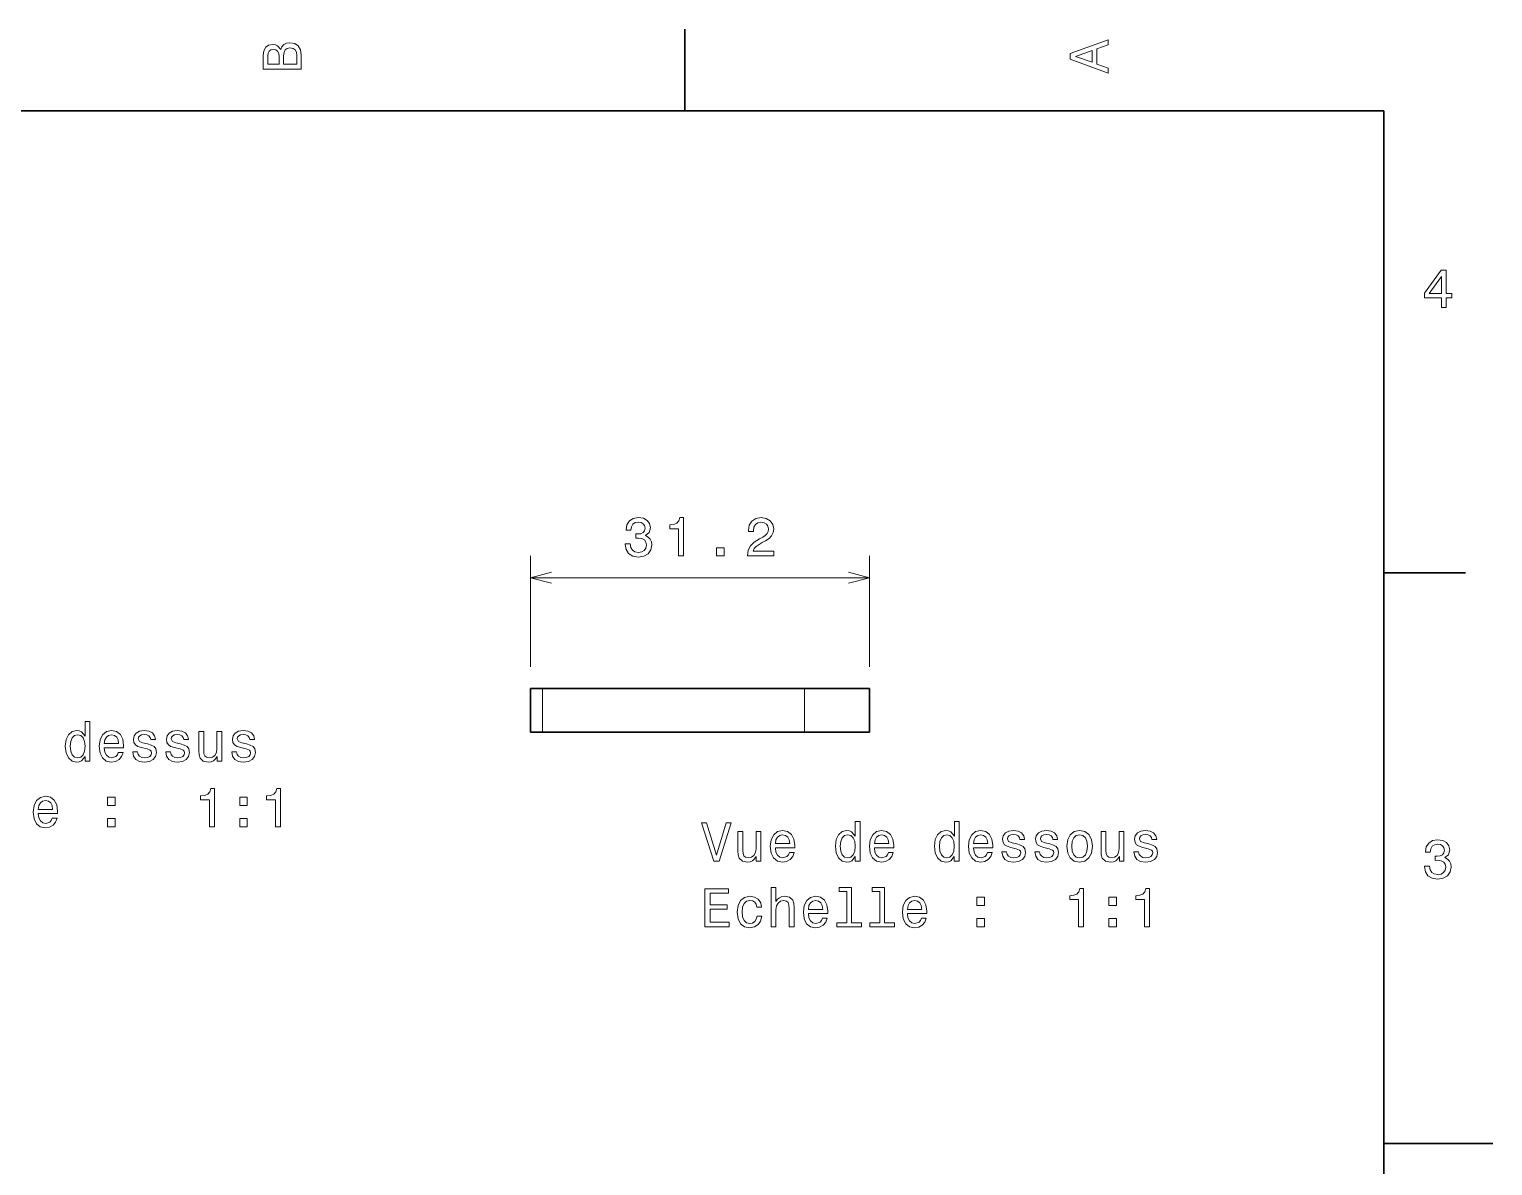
# Model space of a CAD drawing. Extents: x 0 to 297, y 0 to 210.
# Drawn here: x 162.4 to 297, y 103 to 207.5 of the extents above; entities that cross this region are included whole.
import ezdxf

# ---------------------------------------------------------------- set-up
doc = ezdxf.new("R2010")
doc.units = 0

msp = doc.modelspace()

# ---------------------------------------------------------------- linework, layer by layer
at = {"color": 7, "lineweight": 35, "ltscale": 0.1875}
for p, q in [((222.699997, 200), (222.699997, 207.5)), ((287, 157.5), (294.5, 157.5))]:
    msp.add_line(p, q, dxfattribs=at)
at = {"color": 7, "lineweight": 35}
for p, q in [((287, 200), (10, 200)), ((287, 10), (287, 200)), ((233.706909, 146.840134), (209.604797, 146.840134)), ((233.706909, 142.840134), (209.604797, 142.840134))]:
    msp.add_line(p, q, dxfattribs=at)
at = {"color": 7, "lineweight": 13, "ltscale": 0.255231}
for p, q in [((208.498291, 148.840134), (208.498291, 159.049393)), ((239.693359, 148.840134), (239.693359, 159.049393))]:
    msp.add_line(p, q, dxfattribs=at)
at = {"color": 7, "lineweight": 13}
msp.add_line((208.498291, 157.049393), (239.693359, 157.049393), dxfattribs=at)
at = {"color": 7, "lineweight": 35, "ltscale": 0.027663}
for p, q in [((209.604797, 146.840134), (208.498291, 146.840134)), ((209.604797, 142.840134), (208.498291, 142.840134))]:
    msp.add_line(p, q, dxfattribs=at)
at = {"color": 7, "lineweight": 35, "ltscale": 0.1}
for p, q in [((208.498291, 142.840134), (208.498291, 146.840134)), ((239.693359, 142.840134), (239.693359, 146.840134))]:
    msp.add_line(p, q, dxfattribs=at)
at = {"color": 7, "lineweight": 13, "ltscale": 0.1}
for p, q in [((209.604797, 142.840134), (209.604797, 146.840134)), ((233.706909, 146.840134), (233.706909, 142.840134))]:
    msp.add_line(p, q, dxfattribs=at)
at = {"color": 7, "lineweight": 35, "ltscale": 0.149661}
for p, q in [((239.693359, 146.840134), (233.706909, 146.840134)), ((239.693359, 142.840134), (233.706909, 142.840134))]:
    msp.add_line(p, q, dxfattribs=at)
at = {"color": 7, "lineweight": 35, "ltscale": 0.25}
msp.add_line((287, 105), (297, 105), dxfattribs=at)
at = {"color": 7, "lineweight": 13}
for points in [[(185.542007, 205.630417), (185.249496, 205.983429), (185.052811, 206.074219), (184.81073, 206.104477), (184.432495, 206.03891), (184.160156, 205.842224), (183.993729, 205.524506), (183.933212, 205.080704), (183.933212, 203.835022), (187.433212, 203.835022), (187.433212, 205.151306), (187.36261, 205.620331), (187.155838, 205.968307), (186.828018, 206.185165), (186.384216, 206.260818), (186.08667, 206.215424), (185.839554, 206.094391), (185.65799, 205.897705)], [(261.633209, 203.466858), (261.633209, 203.930847), (260.604401, 204.298996), (260.604401, 205.695969), (261.633209, 206.064133), (261.633209, 206.538193), (258.128174, 205.257217), (258.128174, 204.742798)], [(185.385666, 204.984879), (185.385666, 204.298996), (184.351807, 204.298996), (184.351807, 205.025223), (184.382065, 205.297562), (184.472839, 205.489197), (184.629181, 205.605194), (184.86116, 205.645538), (185.093155, 205.600143), (185.254532, 205.479111), (185.355408, 205.272339)], [(187.014618, 205.095825), (187.014618, 204.298996), (185.809296, 204.298996), (185.809296, 205.050446), (185.844589, 205.368164), (185.9505, 205.595108), (186.132065, 205.731277), (186.394302, 205.776657), (186.671692, 205.731277), (186.863327, 205.605194), (186.979324, 205.393372)], [(260.17572, 204.460388), (258.632477, 205), (260.17572, 205.539627)], [(292.277374, 181.916794), (292.731262, 181.916794), (292.731262, 182.784225), (293.23056, 182.784225), (293.23056, 183.187683), (292.731262, 183.187683), (292.731262, 185.341141), (292.272339, 185.341141), (290.739197, 183.228027), (290.739197, 182.784225), (292.277374, 182.784225)], [(291.162842, 183.187683), (292.277374, 184.756134), (292.277374, 183.187683)], [(217.220886, 160.148819), (217.220886, 160.11351), (217.301575, 159.629364), (217.538574, 159.266251), (217.911804, 159.034256), (218.406006, 158.948517), (218.930542, 159.034256), (219.323914, 159.256165), (219.57605, 159.609192), (219.666809, 160.06308), (219.626465, 160.360626), (219.515564, 160.602707), (219.333984, 160.789307), (219.091919, 160.925476), (219.419739, 161.1978), (219.535706, 161.631516), (219.460083, 162.024887), (219.243225, 162.322449), (218.890198, 162.509048), (218.406006, 162.5746), (217.952148, 162.493912), (217.604187, 162.272018), (217.377197, 161.918991), (217.301575, 161.449966), (217.301575, 161.414658), (217.750427, 161.414658), (217.790771, 161.737427), (217.921875, 161.969421), (218.133667, 162.110626), (218.431274, 162.161057), (218.693481, 162.120712), (218.885132, 162.014801), (219.00116, 161.843338), (219.046509, 161.611343), (219.00116, 161.364227), (218.880066, 161.1978), (218.668274, 161.096939), (218.380798, 161.066681), (218.184143, 161.071716), (218.184143, 160.673309), (218.431274, 160.683395), (218.748962, 160.638), (218.986023, 160.516968), (219.127197, 160.320282), (219.177673, 160.06308), (219.122192, 159.770569), (218.975891, 159.553711), (218.743958, 159.417542), (218.436279, 159.372162), (218.118591, 159.422592), (217.886597, 159.573883), (217.740295, 159.815964), (217.684875, 160.148819)], [(222.137024, 159.049393), (222.595947, 159.049393), (222.595947, 162.5746), (222.252991, 162.5746), (222.162231, 162.266968), (221.980652, 162.060196), (221.703308, 161.939163), (221.320007, 161.898819), (221.320007, 161.540741), (222.137024, 161.540741)], [(228.469299, 159.049393), (230.874878, 159.049393), (230.874878, 159.483109), (228.973633, 159.483109), (229.079529, 159.720139), (229.261047, 159.916824), (229.820862, 160.274887), (230.118408, 160.426193), (230.451294, 160.643051), (230.688293, 160.895203), (230.824463, 161.192764), (230.874878, 161.530655), (230.789185, 161.954285), (230.552124, 162.28714), (230.189026, 162.498962), (229.720032, 162.5746), (229.23584, 162.488876), (228.867676, 162.251831), (228.630676, 161.873596), (228.549988, 161.374313), (228.549988, 161.303711), (229.008911, 161.303711), (229.008911, 161.344055), (229.054321, 161.686996), (229.190491, 161.939163), (229.407349, 162.10054), (229.694763, 162.156021), (229.987305, 162.105591), (230.204163, 161.979507), (230.345398, 161.782822), (230.395813, 161.535706), (230.360474, 161.303711), (230.264648, 161.107025), (230.103271, 160.935562), (229.881409, 160.784256), (229.583862, 160.622879), (229.0896, 160.310196), (228.741638, 159.977341), (228.534851, 159.573883), (228.469299, 159.064514)], [(225.615845, 159.049393), (226.311768, 159.049393), (226.311768, 159.800827), (225.615845, 159.800827)], [(167.556381, 140.600082), (167.556381, 140.181488), (168.000183, 140.181488), (168.000183, 143.802521), (167.561432, 143.802521), (167.561432, 142.476151), (167.223526, 142.859436), (167.016754, 142.950226), (166.779724, 142.985519), (166.351059, 142.884659), (166.018204, 142.602234), (165.801346, 142.148346), (165.725693, 141.538116), (165.801346, 140.927887), (166.018204, 140.468948), (166.351059, 140.181488), (166.779724, 140.085663), (167.016754, 140.120972), (167.228577, 140.211746)], [(169.316467, 141.406998), (171.09169, 141.406998), (171.096725, 141.61377), (171.016037, 142.193741), (170.794128, 142.627457), (170.441116, 142.889694), (169.972092, 142.985519), (169.513153, 142.884659), (169.160126, 142.602234), (168.933182, 142.143311), (168.852493, 141.538116), (168.928146, 140.917801), (169.15509, 140.463913), (169.503067, 140.181488), (169.956955, 140.085663), (170.350327, 140.15123), (170.673096, 140.322693), (170.910126, 140.595032), (171.046295, 140.958145), (170.607544, 140.958145), (170.516754, 140.756409), (170.385635, 140.605118), (170.012436, 140.484085), (169.724976, 140.539551), (169.508118, 140.716064), (169.366898, 141.00354), (169.316467, 141.391861)], [(173.290527, 141.760025), (172.861862, 141.860886), (172.544128, 141.976883), (172.438232, 142.213913), (172.468491, 142.380341), (172.574402, 142.501373), (172.745865, 142.577026), (172.992981, 142.607285), (173.230011, 142.577026), (173.416611, 142.486237), (173.537659, 142.350082), (173.588089, 142.168518), (174.021805, 142.168518), (174.021805, 142.178604), (173.946152, 142.506409), (173.73938, 142.763626), (173.416611, 142.925003), (172.992981, 142.985519), (172.564301, 142.925003), (172.251633, 142.758575), (172.054947, 142.511459), (171.994415, 142.198776), (172.03981, 141.896179), (172.18103, 141.684372), (172.41301, 141.533066), (172.750916, 141.42717), (173.245148, 141.306122), (173.547729, 141.180054), (173.628433, 141.079178), (173.658691, 140.927887), (173.613297, 140.741287), (173.492264, 140.600082), (173.295578, 140.509293), (173.033325, 140.479034), (172.755951, 140.509293), (172.55423, 140.615204), (172.41806, 140.786682), (172.362579, 141.023712), (171.933899, 141.023712), (172.004517, 140.620255), (172.211288, 140.327744), (172.539093, 140.15123), (172.992981, 140.085663), (173.467041, 140.15123), (173.815033, 140.327744), (174.02684, 140.610168), (174.102493, 140.978317), (174.047012, 141.296036), (173.890671, 141.512894), (173.633469, 141.654114)], [(176.326553, 141.760025), (175.897888, 141.860886), (175.580154, 141.976883), (175.474243, 142.213913), (175.504517, 142.380341), (175.610413, 142.501373), (175.781891, 142.577026), (176.029007, 142.607285), (176.266037, 142.577026), (176.452637, 142.486237), (176.573669, 142.350082), (176.624115, 142.168518), (177.057831, 142.168518), (177.057831, 142.178604), (176.982178, 142.506409), (176.775406, 142.763626), (176.452637, 142.925003), (176.029007, 142.985519), (175.600327, 142.925003), (175.287659, 142.758575), (175.090973, 142.511459), (175.030441, 142.198776), (175.075836, 141.896179), (175.217041, 141.684372), (175.449036, 141.533066), (175.786926, 141.42717), (176.281158, 141.306122), (176.583755, 141.180054), (176.664459, 141.079178), (176.694702, 140.927887), (176.649323, 140.741287), (176.52829, 140.600082), (176.331604, 140.509293), (176.069351, 140.479034), (175.791977, 140.509293), (175.59024, 140.615204), (175.454071, 140.786682), (175.398605, 141.023712), (174.969925, 141.023712), (175.040527, 140.620255), (175.247299, 140.327744), (175.575119, 140.15123), (176.029007, 140.085663), (176.503067, 140.15123), (176.851044, 140.327744), (177.062866, 140.610168), (177.138519, 140.978317), (177.083038, 141.296036), (176.926697, 141.512894), (176.669495, 141.654114)], [(180.1241, 142.889694), (179.680298, 142.889694), (179.680298, 141.326294), (179.629868, 140.963196), (179.483612, 140.700943), (179.256668, 140.539551), (178.959122, 140.48912), (178.722092, 140.529465), (178.570786, 140.650513), (178.485046, 140.857285), (178.464874, 141.14978), (178.464874, 142.889694), (178.021088, 142.889694), (178.021088, 141.109436), (178.036209, 140.751373), (178.132034, 140.453827), (178.42453, 140.181488), (178.893555, 140.085663), (179.145721, 140.120972), (179.362579, 140.211746), (179.549179, 140.368088), (179.70047, 140.595032), (179.70047, 140.181488), (180.1241, 140.181488)], [(182.398605, 141.760025), (181.969925, 141.860886), (181.652206, 141.976883), (181.546295, 142.213913), (181.576553, 142.380341), (181.682465, 142.501373), (181.853928, 142.577026), (182.101044, 142.607285), (182.338074, 142.577026), (182.524689, 142.486237), (182.645721, 142.350082), (182.696152, 142.168518), (183.129868, 142.168518), (183.129868, 142.178604), (183.054214, 142.506409), (182.847443, 142.763626), (182.524689, 142.925003), (182.101044, 142.985519), (181.672379, 142.925003), (181.359695, 142.758575), (181.16301, 142.511459), (181.102493, 142.198776), (181.147888, 141.896179), (181.289093, 141.684372), (181.521072, 141.533066), (181.858978, 141.42717), (182.35321, 141.306122), (182.655807, 141.180054), (182.736496, 141.079178), (182.766754, 140.927887), (182.721375, 140.741287), (182.600327, 140.600082), (182.403641, 140.509293), (182.141388, 140.479034), (181.864014, 140.509293), (181.662292, 140.615204), (181.526123, 140.786682), (181.470642, 141.023712), (181.041977, 141.023712), (181.112579, 140.620255), (181.319351, 140.327744), (181.647156, 140.15123), (182.101044, 140.085663), (182.575104, 140.15123), (182.923096, 140.327744), (183.134918, 140.610168), (183.210556, 140.978317), (183.15509, 141.296036), (182.998749, 141.512894), (182.741547, 141.654114)], [(166.855377, 142.587112), (167.147888, 142.51651), (167.369781, 142.319824), (167.500916, 141.992004), (167.551346, 141.538116), (167.500916, 141.079178), (167.369781, 140.751373), (167.147888, 140.549637), (166.855377, 140.484085), (166.578003, 140.549637), (166.36618, 140.751373), (166.224976, 141.084229), (166.179581, 141.538116), (166.224976, 141.986969), (166.36618, 142.314774), (166.578003, 142.51651)], [(169.316467, 141.780197), (169.371948, 142.128174), (169.508118, 142.385376), (169.71489, 142.541718), (169.987213, 142.597198), (170.254517, 142.541718), (170.461288, 142.385376), (170.587372, 142.128174), (170.632751, 141.780197)], [(178.98938, 134.134659), (179.448303, 134.134659), (179.448303, 137.659882), (179.105377, 137.659882), (179.014587, 137.352234), (178.833038, 137.145462), (178.555664, 137.024429), (178.172379, 136.984085), (178.172379, 136.626007), (178.98938, 136.626007)], [(185.061432, 134.134659), (185.520355, 134.134659), (185.520355, 137.659882), (185.177414, 137.659882), (185.086639, 137.352234), (184.90509, 137.145462), (184.627701, 137.024429), (184.244415, 136.984085), (184.244415, 136.626007), (185.061432, 136.626007)], [(163.244431, 135.360168), (165.019638, 135.360168), (165.024689, 135.56694), (164.944, 136.146912), (164.722092, 136.580627), (164.369064, 136.842865), (163.90004, 136.93869), (163.441116, 136.83783), (163.088089, 136.555405), (162.861145, 136.096481), (162.780441, 135.491287), (162.856094, 134.870972), (163.083038, 134.417084), (163.43103, 134.134659), (163.884918, 134.038834), (164.27829, 134.104401), (164.601059, 134.275864), (164.838089, 134.548203), (164.974243, 134.911316), (164.535492, 134.911316), (164.444717, 134.709579), (164.313583, 134.558289), (163.940384, 134.437256), (163.652924, 134.492722), (163.436066, 134.669235), (163.294861, 134.956711), (163.244431, 135.345032)], [(163.244431, 135.733368), (163.299896, 136.081345), (163.436066, 136.338547), (163.642838, 136.494888), (163.915176, 136.550369), (164.182465, 136.494888), (164.389236, 136.338547), (164.51532, 136.081345), (164.560699, 135.733368)], [(169.624115, 136.091431), (170.320068, 136.091431), (170.320068, 136.842865), (169.624115, 136.842865)], [(181.768188, 136.091431), (182.464157, 136.091431), (182.464157, 136.842865), (181.768188, 136.842865)], [(169.624115, 134.134659), (170.320068, 134.134659), (170.320068, 134.886093), (169.624115, 134.886093)], [(181.768188, 134.134659), (182.464157, 134.134659), (182.464157, 134.886093), (181.768188, 134.886093)], [(238.37825, 131.4021), (238.37825, 130.983505), (238.822052, 130.983505), (238.822052, 134.604538), (238.383286, 134.604538), (238.383286, 133.278168), (238.045395, 133.661453), (237.838623, 133.752243), (237.601593, 133.787537), (237.172913, 133.686676), (236.840057, 133.404251), (236.623199, 132.950363), (236.547562, 132.340134), (236.623199, 131.729904), (236.840057, 131.270966), (237.172913, 130.983505), (237.601593, 130.88768), (237.838623, 130.922989), (238.05043, 131.013763)], [(247.486313, 131.4021), (247.486313, 130.983505), (247.930115, 130.983505), (247.930115, 134.604538), (247.491364, 134.604538), (247.491364, 133.278168), (247.153458, 133.661453), (246.946686, 133.752243), (246.709656, 133.787537), (246.280991, 133.686676), (245.948135, 133.404251), (245.731277, 132.950363), (245.655624, 132.340134), (245.731277, 131.729904), (245.948135, 131.270966), (246.280991, 130.983505), (246.709656, 130.88768), (246.946686, 130.922989), (247.158508, 131.013763)], [(226.491364, 134.488556), (225.613831, 131.507996), (224.711105, 134.488556), (224.231995, 134.488556), (225.361679, 130.983505), (225.865997, 130.983505), (226.970459, 134.488556)], [(229.693802, 133.691711), (229.25, 133.691711), (229.25, 132.128311), (229.19957, 131.765213), (229.053314, 131.50296), (228.82637, 131.341568), (228.528824, 131.291138), (228.291794, 131.331482), (228.140488, 131.45253), (228.054764, 131.659302), (228.034592, 131.951797), (228.034592, 133.691711), (227.59079, 133.691711), (227.59079, 131.911453), (227.605911, 131.553391), (227.701736, 131.255844), (227.994247, 130.983505), (228.463257, 130.88768), (228.715424, 130.922989), (228.932281, 131.013763), (229.118881, 131.170105), (229.270172, 131.397049), (229.270172, 130.983505), (229.693802, 130.983505)], [(231.030258, 132.209015), (232.805481, 132.209015), (232.810516, 132.415787), (232.729828, 132.995758), (232.507935, 133.429474), (232.154907, 133.691711), (231.685883, 133.787537), (231.226944, 133.686676), (230.873917, 133.404251), (230.646973, 132.945328), (230.566284, 132.340134), (230.641937, 131.719818), (230.868881, 131.26593), (231.216858, 130.983505), (231.670746, 130.88768), (232.064117, 130.953247), (232.386887, 131.12471), (232.623917, 131.397049), (232.760086, 131.760162), (232.321335, 131.760162), (232.230545, 131.558426), (232.099426, 131.407135), (231.726227, 131.286102), (231.438766, 131.341568), (231.221909, 131.518082), (231.080688, 131.805557), (231.030258, 132.193878)], [(231.030258, 132.582214), (231.085739, 132.930191), (231.221909, 133.187393), (231.42868, 133.343735), (231.701019, 133.399216), (231.968307, 133.343735), (232.175079, 133.187393), (232.301163, 132.930191), (232.346542, 132.582214)], [(237.677231, 133.38913), (237.969742, 133.318512), (238.19165, 133.121826), (238.322769, 132.794022), (238.373199, 132.340134), (238.322769, 131.881195), (238.19165, 131.553391), (237.969742, 131.351654), (237.677231, 131.286102), (237.399857, 131.351654), (237.188049, 131.553391), (237.046829, 131.886246), (237.00145, 132.340134), (237.046829, 132.788986), (237.188049, 133.116791), (237.399857, 133.318512)], [(240.138336, 132.209015), (241.913544, 132.209015), (241.918594, 132.415787), (241.837906, 132.995758), (241.615997, 133.429474), (241.26297, 133.691711), (240.793945, 133.787537), (240.335022, 133.686676), (239.981995, 133.404251), (239.755051, 132.945328), (239.674362, 132.340134), (239.75, 131.719818), (239.976944, 131.26593), (240.324936, 130.983505), (240.778824, 130.88768), (241.172195, 130.953247), (241.494965, 131.12471), (241.731995, 131.397049), (241.868164, 131.760162), (241.429398, 131.760162), (241.338623, 131.558426), (241.207489, 131.407135), (240.834305, 131.286102), (240.546829, 131.341568), (240.329971, 131.518082), (240.188766, 131.805557), (240.138336, 132.193878)], [(240.138336, 132.582214), (240.193802, 132.930191), (240.329971, 133.187393), (240.536743, 133.343735), (240.809082, 133.399216), (241.07637, 133.343735), (241.283142, 133.187393), (241.409225, 132.930191), (241.45462, 132.582214)], [(246.785309, 133.38913), (247.07782, 133.318512), (247.299713, 133.121826), (247.430847, 132.794022), (247.481277, 132.340134), (247.430847, 131.881195), (247.299713, 131.553391), (247.07782, 131.351654), (246.785309, 131.286102), (246.507935, 131.351654), (246.296112, 131.553391), (246.154907, 131.886246), (246.109512, 132.340134), (246.154907, 132.788986), (246.296112, 133.116791), (246.507935, 133.318512)], [(249.246399, 132.209015), (251.021622, 132.209015), (251.026657, 132.415787), (250.945969, 132.995758), (250.72406, 133.429474), (250.371048, 133.691711), (249.902023, 133.787537), (249.443085, 133.686676), (249.090057, 133.404251), (248.863113, 132.945328), (248.782425, 132.340134), (248.858078, 131.719818), (249.085022, 131.26593), (249.432999, 130.983505), (249.886887, 130.88768), (250.280258, 130.953247), (250.603027, 131.12471), (250.840057, 131.397049), (250.976227, 131.760162), (250.537476, 131.760162), (250.446686, 131.558426), (250.315567, 131.407135), (249.942368, 131.286102), (249.654907, 131.341568), (249.438049, 131.518082), (249.296829, 131.805557), (249.246399, 132.193878)], [(249.246399, 132.582214), (249.30188, 132.930191), (249.438049, 133.187393), (249.644821, 133.343735), (249.917145, 133.399216), (250.184448, 133.343735), (250.39122, 133.187393), (250.517303, 132.930191), (250.562683, 132.582214)], [(253.220459, 132.562042), (252.791794, 132.662903), (252.47406, 132.7789), (252.368164, 133.01593), (252.398422, 133.182358), (252.504333, 133.303391), (252.675797, 133.379044), (252.922913, 133.409302), (253.159943, 133.379044), (253.346542, 133.288254), (253.46759, 133.1521), (253.518021, 132.970535), (253.951736, 132.970535), (253.951736, 132.980621), (253.876083, 133.308426), (253.669312, 133.565643), (253.346542, 133.72702), (252.922913, 133.787537), (252.494232, 133.72702), (252.181564, 133.560593), (251.984879, 133.313477), (251.924347, 133.000793), (251.969742, 132.698196), (252.110962, 132.486389), (252.342941, 132.335083), (252.680847, 132.229187), (253.175079, 132.108139), (253.477661, 131.982071), (253.558365, 131.881195), (253.588623, 131.729904), (253.543228, 131.543304), (253.422195, 131.4021), (253.22551, 131.31131), (252.963257, 131.281052), (252.685883, 131.31131), (252.484161, 131.417221), (252.347992, 131.588699), (252.292511, 131.825729), (251.863831, 131.825729), (251.934448, 131.422272), (252.14122, 131.129761), (252.469025, 130.953247), (252.922913, 130.88768), (253.396973, 130.953247), (253.744965, 131.129761), (253.956772, 131.412186), (254.032425, 131.780334), (253.976944, 132.098053), (253.820602, 132.314911), (253.5634, 132.456131)], [(256.2565, 132.562042), (255.82782, 132.662903), (255.510086, 132.7789), (255.404175, 133.01593), (255.434448, 133.182358), (255.540344, 133.303391), (255.711823, 133.379044), (255.958939, 133.409302), (256.195984, 133.379044), (256.382568, 133.288254), (256.503601, 133.1521), (256.554047, 132.970535), (256.987762, 132.970535), (256.987762, 132.980621), (256.912109, 133.308426), (256.705322, 133.565643), (256.382568, 133.72702), (255.958939, 133.787537), (255.530258, 133.72702), (255.21759, 133.560593), (255.020905, 133.313477), (254.960373, 133.000793), (255.005768, 132.698196), (255.146973, 132.486389), (255.378967, 132.335083), (255.716858, 132.229187), (256.21109, 132.108139), (256.513702, 131.982071), (256.594391, 131.881195), (256.624634, 131.729904), (256.579254, 131.543304), (256.458221, 131.4021), (256.261536, 131.31131), (255.999283, 131.281052), (255.721909, 131.31131), (255.520172, 131.417221), (255.384003, 131.588699), (255.328537, 131.825729), (254.899857, 131.825729), (254.970459, 131.422272), (255.177231, 131.129761), (255.505051, 130.953247), (255.958939, 130.88768), (256.432983, 130.953247), (256.780975, 131.129761), (256.992798, 131.412186), (257.068451, 131.780334), (257.01297, 132.098053), (256.856628, 132.314911), (256.599426, 132.456131)], [(257.835022, 132.335083), (257.91571, 131.719818), (258.147705, 131.26593), (258.515869, 130.983505), (259.010101, 130.88768), (259.499268, 130.983505), (259.867432, 131.26088), (260.099426, 131.714767), (260.18515, 132.335083), (260.099426, 132.950363), (259.867432, 133.409302), (259.499268, 133.686676), (259.010101, 133.787537), (258.515869, 133.686676), (258.147705, 133.404251), (257.91571, 132.950363)], [(258.28891, 132.340134), (258.33429, 132.794022), (258.475494, 133.121826), (258.702454, 133.323563), (259.010101, 133.394165), (259.312683, 133.323563), (259.539612, 133.126877), (259.680847, 132.794022), (259.731262, 132.340134), (259.680847, 131.881195), (259.539612, 131.54834), (259.312683, 131.346619), (259.010101, 131.281052), (258.702454, 131.346619), (258.475494, 131.54834), (258.33429, 131.881195)], [(263.090057, 133.691711), (262.64624, 133.691711), (262.64624, 132.128311), (262.595825, 131.765213), (262.449585, 131.50296), (262.222626, 131.341568), (261.925079, 131.291138), (261.688049, 131.331482), (261.536743, 131.45253), (261.451019, 131.659302), (261.430847, 131.951797), (261.430847, 133.691711), (260.98703, 133.691711), (260.98703, 131.911453), (261.002167, 131.553391), (261.097992, 131.255844), (261.390503, 130.983505), (261.859497, 130.88768), (262.111664, 130.922989), (262.328522, 131.013763), (262.515137, 131.170105), (262.666443, 131.397049), (262.666443, 130.983505), (263.090057, 130.983505)], [(265.364563, 132.562042), (264.935883, 132.662903), (264.618164, 132.7789), (264.512238, 133.01593), (264.542511, 133.182358), (264.648407, 133.303391), (264.819885, 133.379044), (265.067017, 133.409302), (265.304047, 133.379044), (265.490631, 133.288254), (265.611664, 133.1521), (265.662109, 132.970535), (266.095825, 132.970535), (266.095825, 132.980621), (266.020172, 133.308426), (265.813416, 133.565643), (265.490631, 133.72702), (265.067017, 133.787537), (264.638336, 133.72702), (264.325653, 133.560593), (264.128967, 133.313477), (264.068451, 133.000793), (264.113831, 132.698196), (264.255035, 132.486389), (264.48703, 132.335083), (264.824921, 132.229187), (265.319153, 132.108139), (265.621765, 131.982071), (265.702454, 131.881195), (265.732697, 131.729904), (265.687317, 131.543304), (265.566284, 131.4021), (265.369598, 131.31131), (265.107361, 131.281052), (264.829956, 131.31131), (264.628235, 131.417221), (264.492065, 131.588699), (264.436584, 131.825729), (264.007935, 131.825729), (264.078522, 131.422272), (264.285309, 131.129761), (264.613098, 130.953247), (265.067017, 130.88768), (265.541077, 130.953247), (265.889038, 131.129761), (266.100861, 131.412186), (266.176514, 131.780334), (266.121033, 132.098053), (265.964691, 132.314911), (265.707489, 132.456131)], [(290.729126, 130.51622), (290.729126, 130.480911), (290.809814, 129.996765), (291.046844, 129.633652), (291.420044, 129.401657), (291.914276, 129.315933), (292.438782, 129.401657), (292.832153, 129.623566), (293.08429, 129.976593), (293.175079, 130.430481), (293.134735, 130.728027), (293.023773, 130.970108), (292.842224, 131.156708), (292.600159, 131.292877), (292.927948, 131.565216), (293.043945, 131.998932), (292.968292, 132.392303), (292.751434, 132.68985), (292.398407, 132.87645), (291.914276, 132.942017), (291.460388, 132.861313), (291.112396, 132.63942), (290.885468, 132.286392), (290.809814, 131.817368), (290.809814, 131.782074), (291.258636, 131.782074), (291.299011, 132.104828), (291.430115, 132.336823), (291.641937, 132.478027), (291.939484, 132.528473), (292.201721, 132.488113), (292.393372, 132.382217), (292.509369, 132.210739), (292.554749, 131.97876), (292.509369, 131.731628), (292.388336, 131.565216), (292.176514, 131.46434), (291.889069, 131.434082), (291.692383, 131.439133), (291.692383, 131.04071), (291.939484, 131.050797), (292.257202, 131.005417), (292.494232, 130.884369), (292.635468, 130.687683), (292.685883, 130.430481), (292.630402, 130.13797), (292.484161, 129.921112), (292.252167, 129.784943), (291.944519, 129.739563), (291.626801, 129.789993), (291.394806, 129.941284), (291.248566, 130.183365), (291.193085, 130.51622)], [(224.554764, 124.936676), (226.773773, 124.936676), (226.773773, 125.360306), (225.018738, 125.360306), (225.018738, 126.545464), (226.582138, 126.545464), (226.582138, 126.96405), (225.018738, 126.96405), (225.018738, 128.013046), (226.733429, 128.013046), (226.733429, 128.436676), (224.554764, 128.436676)], [(230.641937, 124.936676), (231.085739, 124.936676), (231.085739, 126.500076), (231.131134, 126.858147), (231.277374, 127.120392), (231.504333, 127.281776), (231.806915, 127.342293), (232.048996, 127.291862), (232.200287, 127.155693), (232.27594, 126.928749), (232.301163, 126.62616), (232.301163, 124.936676), (232.744965, 124.936676), (232.744965, 126.716934), (232.724792, 127.075005), (232.634003, 127.372559), (232.336456, 127.64489), (231.872482, 127.740707), (231.620316, 127.705406), (231.403458, 127.609589), (231.221909, 127.45829), (231.085739, 127.251518), (231.085739, 128.557709), (230.641937, 128.557709)], [(237.596542, 128.184509), (237.596542, 125.309875), (236.683716, 125.309875), (236.683716, 124.936676), (238.948135, 124.936676), (238.948135, 125.309875), (238.040344, 125.309875), (238.040344, 128.557709), (236.900574, 128.557709), (236.900574, 128.184509)], [(240.632568, 128.184509), (240.632568, 125.309875), (239.719742, 125.309875), (239.719742, 124.936676), (241.984161, 124.936676), (241.984161, 125.309875), (241.07637, 125.309875), (241.07637, 128.557709), (239.9366, 128.557709), (239.9366, 128.184509)], [(258.919312, 124.936676), (259.378235, 124.936676), (259.378235, 128.461899), (259.035309, 128.461899), (258.944519, 128.154251), (258.76297, 127.947479), (258.485596, 127.826447), (258.102295, 127.786102), (258.102295, 127.428032), (258.919312, 127.428032)], [(264.991364, 124.936676), (265.450287, 124.936676), (265.450287, 128.461899), (265.107361, 128.461899), (265.016571, 128.154251), (264.835022, 127.947479), (264.557648, 127.826447), (264.174347, 127.786102), (264.174347, 127.428032), (264.991364, 127.428032)], [(229.330688, 126.747192), (229.769455, 126.747192), (229.67868, 127.15065), (229.461823, 127.468376), (229.123917, 127.665062), (228.685165, 127.740707), (228.201019, 127.639847), (227.832855, 127.357422), (227.600876, 126.898491), (227.520172, 126.283218), (227.595825, 125.672989), (227.822769, 125.219093), (228.180847, 124.936676), (228.670029, 124.840858), (229.103745, 124.916504), (229.44165, 125.128319), (229.67363, 125.461174), (229.774506, 125.904976), (229.350876, 125.904976), (229.275223, 125.622559), (229.134003, 125.410736), (228.932281, 125.279617), (228.685165, 125.239273), (228.377533, 125.304832), (228.155624, 125.506561), (228.019455, 125.834373), (227.97406, 126.298347), (228.019455, 126.752235), (228.16066, 127.080048), (228.387619, 127.281776), (228.685165, 127.352379), (228.947403, 127.306992), (229.144104, 127.191002), (229.275223, 126.999359)], [(234.066284, 126.162178), (235.841507, 126.162178), (235.846542, 126.36895), (235.765854, 126.948921), (235.543945, 127.382645), (235.190933, 127.64489), (234.721909, 127.740707), (234.26297, 127.639847), (233.909943, 127.357422), (233.682999, 126.898491), (233.60231, 126.293304), (233.677963, 125.672989), (233.904907, 125.219093), (234.252884, 124.936676), (234.706772, 124.840858), (235.100143, 124.906418), (235.422913, 125.077888), (235.659943, 125.35022), (235.796112, 125.713333), (235.357361, 125.713333), (235.266571, 125.511604), (235.135452, 125.360306), (234.762253, 125.239273), (234.474792, 125.294746), (234.257935, 125.47126), (234.116714, 125.75872), (234.066284, 126.147049)], [(234.066284, 126.535378), (234.121765, 126.883362), (234.257935, 127.140564), (234.464706, 127.296906), (234.73703, 127.352379), (235.004333, 127.296906), (235.211105, 127.140564), (235.337173, 126.883362), (235.382568, 126.535378)], [(243.174362, 126.162178), (244.94957, 126.162178), (244.95462, 126.36895), (244.873932, 126.948921), (244.652023, 127.382645), (244.298996, 127.64489), (243.829971, 127.740707), (243.371048, 127.639847), (243.018021, 127.357422), (242.791077, 126.898491), (242.710373, 126.293304), (242.786026, 125.672989), (243.01297, 125.219093), (243.360962, 124.936676), (243.81485, 124.840858), (244.208221, 124.906418), (244.530991, 125.077888), (244.768021, 125.35022), (244.904175, 125.713333), (244.465424, 125.713333), (244.374649, 125.511604), (244.243515, 125.360306), (243.870316, 125.239273), (243.582855, 125.294746), (243.365997, 125.47126), (243.224792, 125.75872), (243.174362, 126.147049)], [(243.174362, 126.535378), (243.229828, 126.883362), (243.365997, 127.140564), (243.572769, 127.296906), (243.845108, 127.352379), (244.112396, 127.296906), (244.319168, 127.140564), (244.445251, 126.883362), (244.490631, 126.535378)], [(249.554047, 126.893448), (250.25, 126.893448), (250.25, 127.64489), (249.554047, 127.64489)], [(261.69812, 126.893448), (262.394104, 126.893448), (262.394104, 127.64489), (261.69812, 127.64489)], [(249.554047, 124.936676), (250.25, 124.936676), (250.25, 125.688118), (249.554047, 125.688118)], [(261.69812, 124.936676), (262.394104, 124.936676), (262.394104, 125.688118), (261.69812, 125.688118)]]:
    msp.add_lwpolyline(points, close=True, dxfattribs=at)
for points in [[(210.430176, 157.567032), (208.498291, 157.049393), (210.430176, 156.531754)], [(237.761536, 156.531754), (239.693359, 157.049393), (237.761536, 157.567032)]]:
    msp.add_lwpolyline(points, dxfattribs=at)

doc.saveas('drawing.dxf')
